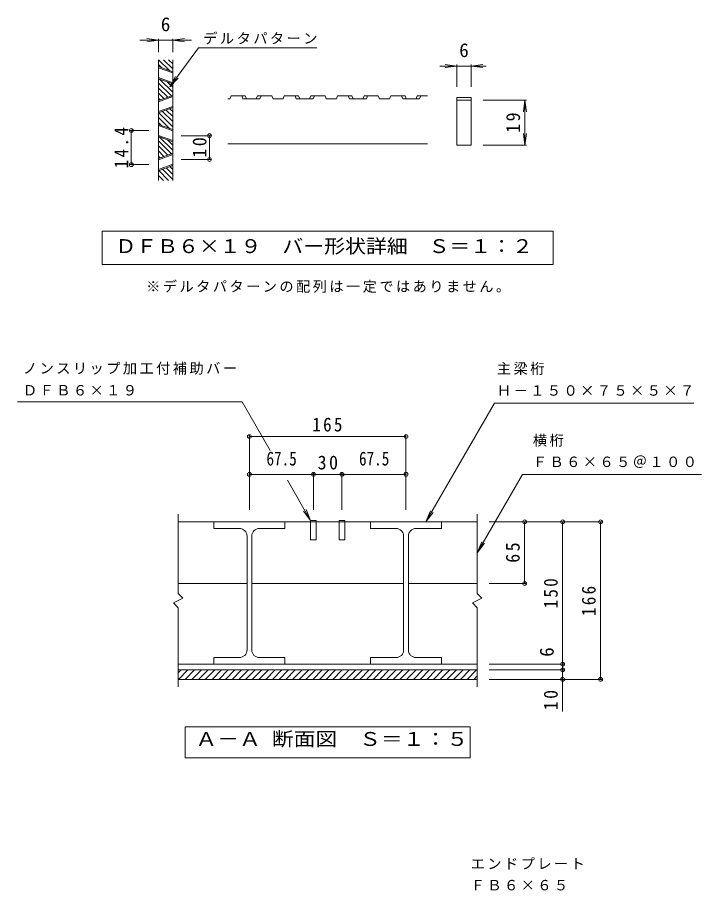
# Model space of a CAD drawing. Units: millimetres on the paper, enlarged 10 times, with parts at other scales. Extents: x -1867 to 2125, y -1939 to 1826.
# Drawn here: x 530 to 1972, y -14 to 1826 of the extents above; entities that cross this region are included whole.
import ezdxf
from ezdxf.enums import TextEntityAlignment as Align

# ---------------------------------------------------------------- set-up
doc = ezdxf.new("R2010")
doc.units = ezdxf.units.MM
doc.header["$LTSCALE"] = 10
doc.header["$PDMODE"] = 32
doc.header["$PDSIZE"] = 8
for name, color, linetype, lineweight in [('B-1', 2, 'Continuous', 9), ('B-2', 3, 'Continuous', 9), ('B-4', 7, 'Continuous', 9), ('D-2', 3, 'Continuous', 9), ('D-4', 7, 'Continuous', 9)]:
    doc.layers.add(name, color=color, linetype=linetype, lineweight=lineweight)
doc.styles.add('ＭＳ ゴシック', font='')
doc.styles.get('ＭＳ ゴシック').set_extended_font_data('MS Gothic')

msp = doc.modelspace()

# ---------------------------------------------------------------- linework, layer by layer
at = {"layer": 'B-1'}
for p, q in [((869.08, 451.06), (1499.07, 451.06)), ((869.08, 444.65), (875.48, 451.06)), ((869.62, 431.06), (889.62, 451.06)), ((883.76, 431.06), (903.76, 451.06)), ((897.91, 431.06), (917.91, 451.06)), ((912.05, 431.06), (932.05, 451.06)), ((926.19, 431.06), (946.19, 451.06)), ((940.33, 431.06), (960.33, 451.06)), ((954.48, 431.06), (974.48, 451.06)), ((968.62, 431.06), (988.62, 451.06)), ((982.76, 431.06), (1002.76, 451.06)), ((996.9, 431.06), (1016.9, 451.06)), ((1011.04, 431.06), (1031.04, 451.06)), ((1025.19, 431.06), (1045.19, 451.06)), ((1039.33, 431.06), (1059.33, 451.06)), ((1053.47, 431.06), (1073.47, 451.06)), ((1067.61, 431.06), (1087.61, 451.06)), ((1081.75, 431.06), (1101.76, 451.06)), ((1095.9, 431.06), (1115.9, 451.06)), ((1110.04, 431.06), (1130.04, 451.06)), ((1124.18, 431.06), (1144.18, 451.06)), ((1138.32, 431.06), (1158.32, 451.06)), ((1152.47, 431.06), (1172.47, 451.06)), ((1166.61, 431.06), (1186.61, 451.06)), ((1180.75, 431.06), (1200.75, 451.06)), ((1194.89, 431.06), (1214.89, 451.06)), ((1209.03, 431.06), (1229.03, 451.06)), ((1223.18, 431.06), (1243.18, 451.06)), ((1237.32, 431.06), (1257.32, 451.06)), ((1251.46, 431.06), (1271.46, 451.06)), ((1265.6, 431.06), (1285.6, 451.06)), ((1279.74, 431.06), (1299.74, 451.06)), ((1293.89, 431.06), (1313.89, 451.06)), ((1308.03, 431.06), (1328.03, 451.06)), ((1322.17, 431.06), (1342.17, 451.06)), ((1336.31, 431.06), (1356.31, 451.06)), ((1350.46, 431.06), (1370.46, 451.06)), ((1364.6, 431.06), (1384.6, 451.06)), ((1378.74, 431.06), (1398.74, 451.06)), ((1392.88, 431.06), (1412.88, 451.06)), ((1407.02, 431.06), (1427.02, 451.06)), ((1421.17, 431.06), (1441.17, 451.06)), ((1435.31, 431.06), (1455.31, 451.06)), ((1449.45, 431.06), (1469.45, 451.06)), ((1463.59, 431.06), (1483.59, 451.06)), ((1477.74, 431.06), (1497.74, 451.06)), ((869.08, 431.06), (1499.07, 431.06)), ((1491.88, 431.06), (1499.07, 438.25))]:
    msp.add_line(p, q, dxfattribs=at)
at = {"layer": 'B-2'}
for p, q in [((869.08, 612.06), (869.08, 779.06)), ((1499.07, 612.06), (1499.07, 779.06)), ((869.08, 763.06), (1499.07, 763.06)), ((944.08, 763.06), (944.08, 749.06)), ((1094.08, 763.06), (1094.08, 749.06)), ((1148.08, 766.06), (1148.08, 725.06)), ((1160.08, 766.06), (1148.08, 766.06)), ((1160.08, 766.06), (1160.08, 725.06)), ((1208.08, 766.06), (1208.08, 725.06)), ((1220.08, 766.06), (1208.08, 766.06)), ((1220.08, 766.06), (1220.08, 725.06)), ((1274.08, 763.06), (1274.08, 749.06)), ((1424.07, 763.06), (1424.07, 749.06)), ((998.07, 749.06), (944.08, 749.06)), ((1040.07, 749.06), (1094.08, 749.06)), ((1328.07, 749.06), (1274.08, 749.06)), ((1370.07, 749.06), (1424.07, 749.06)), ((1014.07, 733.06), (1014.07, 493.06)), ((1024.07, 733.06), (1024.07, 493.06)), ((1148.08, 725.06), (1160.08, 725.06)), ((1208.08, 725.06), (1220.08, 725.06)), ((1344.07, 733.06), (1344.07, 493.06)), ((1354.08, 733.06), (1354.08, 493.06)), ((869.08, 633.06), (1014.07, 633.06)), ((1024.07, 633.06), (1344.07, 633.06)), ((1354.08, 633.06), (1499.07, 633.06)), ((869.08, 415.06), (869.08, 582.06)), ((1499.07, 415.06), (1499.07, 582.06)), ((869.08, 463.06), (1499.07, 463.06)), ((944.08, 477.06), (944.08, 463.06)), ((998.07, 477.06), (944.08, 477.06)), ((1040.07, 477.06), (1094.08, 477.06)), ((1094.08, 477.06), (1094.08, 463.06)), ((1274.08, 477.06), (1274.08, 463.06)), ((1328.07, 477.06), (1274.08, 477.06)), ((1370.07, 477.06), (1424.07, 477.06)), ((1424.07, 477.06), (1424.07, 463.06))]:
    msp.add_line(p, q, dxfattribs=at)
for points in [[(869.08, 582.06), (859.07, 592.06), (879.08, 602.06), (869.08, 612.06)], [(1499.07, 582.06), (1489.07, 592.06), (1509.07, 602.06), (1499.07, 612.06)]]:
    msp.add_lwpolyline(points, dxfattribs=at)
for centre, start, end in [((998.07, 733.06), 0, 90), ((1040.07, 733.06), 90, 180), ((1328.07, 733.06), 0, 90), ((1370.07, 733.06), 90, 180), ((998.07, 493.06), 269.99982, 0), ((1040.07, 493.06), 180, 270), ((1328.07, 493.06), 269.99982, 0), ((1370.07, 493.06), 180, 270)]:
    msp.add_arc(centre, 16, start, end, dxfattribs=at)
at = {"layer": 'B-4'}
for p, q in [((530.44, 1016.06), (1003.74, 1016.06)), ((1063.07, 913.3), (1003.74, 1016.06)), ((1391.14, 763.06), (1535.48, 1013.06)), ((1955.64, 1013.06), (1535.48, 1013.06)), ((1019.08, 788.06), (1019.08, 946.06)), ((1019.08, 943.06), (1349.07, 943.06)), ((1349.07, 788.06), (1349.07, 946.06)), ((1154.08, 788.06), (1154.08, 866.06)), ((1214.07, 788.06), (1214.07, 866.06)), ((1019.08, 863.06), (1349.07, 863.06)), ((1148.08, 766.06), (1099.09, 850.9)), ((1499.08, 698.06), (1594.34, 863.06)), ((1971.76, 863.06), (1594.34, 863.06)), ((1148.08, 766.06), (1132.86, 785.89)), ((1148.08, 766.06), (1138.51, 789.15)), ((1391.14, 763.06), (1400.71, 786.15)), ((1391.14, 763.06), (1406.36, 782.89)), ((1524.07, 763.06), (1762.07, 763.06)), ((1599.07, 633.06), (1599.07, 763.06)), ((1679.07, 363.69), (1679.07, 763.06)), ((1759.07, 431.06), (1759.07, 763.06)), ((1499.08, 698.06), (1508.64, 721.15)), ((1499.08, 698.06), (1514.29, 717.89)), ((1524.07, 633.06), (1602.08, 633.06)), ((1524.07, 463.06), (1682.08, 463.06)), ((1524.07, 451.06), (1682.08, 451.06)), ((1524.07, 431.06), (1762.07, 431.06))]:
    msp.add_line(p, q, dxfattribs=at)
at = {"layer": 'B-4', "color": 2}
for q in [(1484.07, 331.06), (884.07, 266.06)]:
    msp.add_line((1484.07, 266.06), q, dxfattribs=at)
msp.add_lwpolyline([(884.07, 266.06), (884.07, 331.06), (1484.07, 331.06)], dxfattribs=at)
at = {"layer": 'B-4'}
for p in [(1019.08, 943.06), (1349.07, 943.06), (1019.08, 863.06), (1154.08, 863.06), (1214.07, 863.06), (1349.07, 863.06), (1599.07, 763.06), (1679.07, 763.06), (1759.07, 763.06), (1599.07, 633.06), (1679.07, 463.06), (1679.07, 451.06), (1679.07, 431.06), (1759.07, 431.06)]:
    msp.add_point(p, dxfattribs=at)
at = {"layer": 'D-2'}
for p, q in [((827.52, 1736.99), (827.52, 1482.43)), ((827.74, 1736.99), (850.47, 1714.27)), ((838.35, 1736.99), (857.52, 1717.82)), ((848.96, 1736.99), (857.52, 1728.43)), ((857.52, 1736.99), (857.52, 1482.43)), ((827.52, 1726.61), (833.72, 1720.41)), ((827.52, 1722.68), (857.52, 1711.68)), ((827.52, 1720.1), (857.52, 1709.1)), ((827.52, 1699.49), (857.52, 1688.49)), ((827.52, 1696.91), (857.52, 1685.91)), ((829.93, 1696.03), (857.52, 1668.43)), ((827.52, 1687.83), (854.7, 1660.65)), ((827.52, 1677.22), (846.94, 1657.8)), ((846.67, 1689.89), (857.52, 1679.04)), ((827.52, 1666.61), (839.18, 1654.96)), ((827.52, 1650.68), (857.52, 1661.68)), ((827.52, 1648.1), (857.52, 1659.1)), ((827.52, 1656.01), (831.42, 1652.11)), ((977.96, 1654.8), (980.54, 1660.8)), ((1010.54, 1660.8), (980.54, 1660.8)), ((1010.54, 1660.8), (1013.12, 1654.8)), ((1036.31, 1660.8), (1033.73, 1654.8)), ((1036.31, 1660.8), (1066.31, 1660.8)), ((1043.81, 1660.8), (1041.23, 1654.8)), ((1066.31, 1660.8), (1068.89, 1654.8)), ((1092.71, 1660.8), (1090.13, 1654.8)), ((1092.71, 1660.8), (1122.71, 1660.8)), ((1117.79, 1654.8), (1115.21, 1660.8)), ((1125.29, 1654.8), (1122.71, 1660.8)), ((1148.48, 1660.8), (1145.9, 1654.8)), ((1155.98, 1660.8), (1153.4, 1654.8)), ((1204.88, 1660.8), (1202.31, 1654.8)), ((1204.88, 1660.8), (1234.88, 1660.8)), ((1229.96, 1654.8), (1227.38, 1660.8)), ((1237.46, 1654.8), (1234.88, 1660.8)), ((1260.65, 1660.8), (1258.08, 1654.8)), ((1268.15, 1660.8), (1265.57, 1654.8)), ((1317.05, 1660.8), (1314.48, 1654.8)), ((1317.05, 1660.8), (1347.05, 1660.8)), ((1342.13, 1654.8), (1339.55, 1660.8)), ((1349.63, 1654.8), (1347.05, 1660.8)), ((1372.82, 1660.8), (1370.25, 1654.8)), ((1372.82, 1660.8), (1394.19, 1660.8)), ((1380.32, 1660.8), (1377.75, 1654.8)), ((1456.33, 1657.64), (1456.33, 1556.64)), ((1486.33, 1657.64), (1456.33, 1657.64)), ((1486.33, 1657.64), (1486.33, 1556.64)), ((827.52, 1627.49), (857.52, 1638.49)), ((977.96, 1654.8), (973.96, 1654.8)), ((1068.89, 1654.8), (1090.13, 1654.8)), ((1117.79, 1654.8), (1153.4, 1654.8)), ((1181.06, 1654.8), (1202.31, 1654.8)), ((1229.96, 1654.8), (1265.57, 1654.8)), ((1293.23, 1654.8), (1314.48, 1654.8)), ((1342.13, 1654.8), (1377.75, 1654.8)), ((1486.33, 1651.64), (1456.33, 1651.64)), ((827.52, 1624.91), (857.52, 1635.91)), ((828.19, 1625.16), (857.52, 1595.82)), ((835.95, 1628), (857.52, 1606.43)), ((843.71, 1630.85), (857.52, 1617.03)), ((851.47, 1633.69), (857.52, 1627.64)), ((827.52, 1615.21), (850.47, 1592.27)), ((827.52, 1604.61), (833.72, 1598.41)), ((827.52, 1600.68), (857.52, 1589.68)), ((827.52, 1598.1), (857.52, 1587.1)), ((827.52, 1577.49), (857.52, 1566.49)), ((827.52, 1574.91), (857.52, 1563.91)), ((827.52, 1565.83), (854.7, 1538.65)), ((829.93, 1574.03), (857.52, 1546.43)), ((846.67, 1567.89), (857.52, 1557.04)), ((827.52, 1555.22), (846.94, 1535.8)), ((1394.19, 1559.8), (973.96, 1559.8)), ((1486.33, 1556.64), (1456.33, 1556.64)), ((827.52, 1544.61), (839.18, 1532.96)), ((827.52, 1528.68), (857.52, 1539.68)), ((827.52, 1526.1), (857.52, 1537.1)), ((827.52, 1534.01), (831.42, 1530.11)), ((827.52, 1505.49), (857.52, 1516.49)), ((827.52, 1502.91), (857.52, 1513.91)), ((843.71, 1508.85), (857.52, 1495.03)), ((851.47, 1511.69), (857.52, 1505.64)), ((827.52, 1493.21), (838.3, 1482.43)), ((828.19, 1503.16), (848.91, 1482.43)), ((835.95, 1506), (857.52, 1484.43))]:
    msp.add_line(p, q, dxfattribs=at)
for points in [[(1003.04, 1660.8), (1005.62, 1654.8), (1041.23, 1654.8)], [(1148.48, 1660.8), (1178.48, 1660.8), (1181.06, 1654.8)], [(1260.65, 1660.8), (1290.65, 1660.8), (1293.23, 1654.8)]]:
    msp.add_lwpolyline(points, dxfattribs=at)
at = {"layer": 'D-4'}
for p, q in [((827.52, 1778.23), (788.37, 1778.23)), ((827.52, 1778.23), (802.74, 1781.49)), ((827.52, 1778.23), (802.74, 1774.97)), ((827.52, 1752.7), (827.52, 1781.23)), ((857.52, 1778.23), (827.52, 1778.23)), ((857.52, 1778.23), (882.31, 1781.49)), ((857.52, 1752.7), (857.52, 1781.23)), ((857.52, 1778.23), (882.31, 1774.97)), ((897.06, 1778.23), (857.52, 1778.23)), ((911.74, 1762.28), (1161.43, 1762.28)), ((1456.33, 1723.6), (1420.34, 1723.6)), ((1456.33, 1723.6), (1431.55, 1726.86)), ((1456.33, 1723.6), (1431.55, 1720.34)), ((1456.33, 1679.66), (1456.33, 1726.6)), ((1486.33, 1723.6), (1456.33, 1723.6)), ((1486.33, 1723.6), (1511.12, 1726.86)), ((1486.33, 1679.66), (1486.33, 1726.6)), ((1486.33, 1723.6), (1511.12, 1720.34)), ((1517.91, 1723.6), (1486.33, 1723.6)), ((851.78, 1679.86), (869, 1697.99)), ((1511.77, 1651.64), (1602.76, 1651.64)), ((1599.76, 1651.64), (1596.5, 1626.86)), ((1599.76, 1556.64), (1599.76, 1651.64)), ((1599.76, 1651.64), (1603.03, 1626.86)), ((767.31, 1587.8), (807.52, 1587.8)), ((770.31, 1587.8), (770.31, 1515.8)), ((938.08, 1576.8), (875.25, 1576.8)), ((935.08, 1576.8), (935.08, 1526.8)), ((1599.76, 1556.64), (1596.5, 1581.43)), ((1599.76, 1556.64), (1603.03, 1581.43)), ((1511.77, 1556.64), (1602.76, 1556.64)), ((767.31, 1515.8), (807.52, 1515.8)), ((938.08, 1526.8), (875.25, 1526.8)), ((1659.07, 1375.64), (709.08, 1375.64)), ((709.08, 1375.64), (709.08, 1305.64)), ((1659.07, 1375.64), (1659.07, 1305.64)), ((1659.07, 1305.64), (709.08, 1305.64))]:
    msp.add_line(p, q, dxfattribs=at)
msp.add_lwpolyline([(911.74, 1762.28), (851.78, 1679.86), (863.73, 1701.83)], dxfattribs=at)
for p in [(770.31, 1587.8), (935.08, 1576.8), (935.08, 1526.8), (770.31, 1515.8)]:
    msp.add_point(p, dxfattribs=at)

# ---------------------------------------------------------------- texts
at = {"layer": 'B-4', "color": 6, "style": 'ＭＳ ゴシック', "width": 0.8}
for p in [(1055.08, 873.06), (1250.08, 873.06)]:
    msp.add_text('67.5', height=29.33, dxfattribs=at).set_placement(p, align=Align.BOTTOM_LEFT)
at = {"layer": 'B-4', "color": 2, "style": 'ＭＳ ゴシック'}
msp.add_text('6', height=29.33, rotation=90, dxfattribs=at).set_placement((1669.08, 478.68), align=Align.BOTTOM_LEFT)
at = {"layer": 'B-4', "color": 2, "style": 'ＭＳ ゴシック', "width": 1.15}
msp.add_text('Ａ－Ａ 断面図\u3000Ｓ＝１：５', height=29.33, dxfattribs=at).set_placement((905.32, 282.03), align=Align.BOTTOM_LEFT)
at = {"layer": 'B-4', "char_height": 21.99, "attachment_point": 7, "style": 'ＭＳ ゴシック'}
for s, insert in [('\\T1.17;ノンスリップ加工付補助バー', (541.98, 1073.18)), ('\\T1.17;主梁桁', (1540.64, 1072.7)), ('\\T1.17;ＤＦＢ６×１９', (541.98, 1029.01)), ('\\T1.17;Ｈ－１５０×７５×５×７', (1540.64, 1028.51)), ('\\T1.17;横桁', (1616.38, 921.48)), ('\\T1.17;ＦＢ６×６５＠１００', (1616.38, 876.53)), ('\\T1.17;エンドプレート', (1485.37, 30.28)), ('\\T1.17;ＦＢ６×６５', (1485.37, -13.91))]:
    msp.add_mtext(s, dxfattribs=dict(at, insert=insert))
at = {"layer": 'B-4', "color": 2, "char_height": 29.33, "attachment_point": 7, "style": 'ＭＳ ゴシック'}
for s, insert in [('\\T1.27;\\W0.9;165', (1151.58, 953.06)), ('\\T1.27;\\W0.95;30', (1162.83, 873.06))]:
    msp.add_mtext(s, dxfattribs=dict(at, insert=insert))
at = {"layer": 'B-4', "color": 2, "char_height": 29.33, "attachment_point": 7, "rotation": 90, "style": 'ＭＳ ゴシック'}
for s, insert in [('\\T1.27;\\W0.95;65', (1589.07, 676.81)), ('\\T1.27;\\W0.9;150', (1669.08, 580.56)), ('\\T1.27;\\W0.9;166', (1749.07, 564.56)), ('\\T1.27;\\W0.95;10', (1669.08, 365.9))]:
    msp.add_mtext(s, dxfattribs=dict(at, insert=insert))
at = {"layer": 'D-4', "color": 2, "style": 'ＭＳ ゴシック'}
for p in [(832.52, 1788.23), (1461.33, 1733.6)]:
    msp.add_text('6', height=29.33, dxfattribs=at).set_placement(p, align=Align.BOTTOM_LEFT)
at = {"layer": 'D-4', "color": 2, "style": 'ＭＳ ゴシック', "width": 1.1}
msp.add_text('ＤＦＢ６×１９\u3000バー形状詳細\u3000Ｓ＝１：２', height=29.33, dxfattribs=at).set_placement((736.57, 1320.64), align=Align.BOTTOM_LEFT)
at = {"layer": 'D-4', "char_height": 21.99, "attachment_point": 7, "style": 'ＭＳ ゴシック'}
for s, insert in [('\\T1.17;デルタパターン', (921.95, 1769.22)), ('\\T1.17;※デルタパターンの配列は一定ではありません。', (801.57, 1245.64))]:
    msp.add_mtext(s, dxfattribs=dict(at, insert=insert))
at = {"layer": 'D-4', "color": 2, "char_height": 29.33, "attachment_point": 7, "rotation": 90, "style": 'ＭＳ ゴシック'}
for s, insert in [('\\T1.27;\\W0.95;19', (1589.76, 1582.89)), ('\\T1.28;\\W0.9;14.4', (764.31, 1508.05)), ('\\T1.27;\\W0.95;10', (929.08, 1530.55))]:
    msp.add_mtext(s, dxfattribs=dict(at, insert=insert))

doc.saveas('drawing.dxf')
